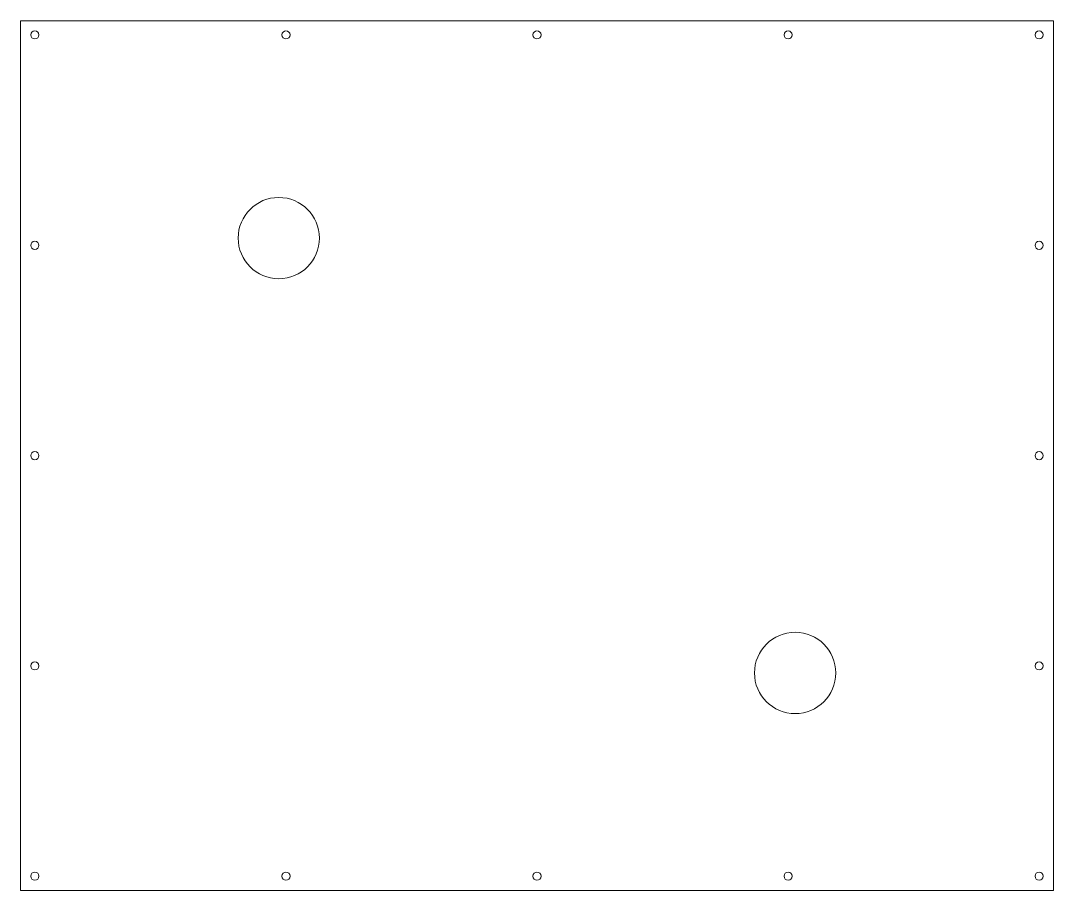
# Model space of a CAD drawing. Header units: inches. Extents: x 12.7 to 25.4, y 8.7 to 19.4.
import ezdxf

# ---------------------------------------------------------------- set-up
doc = ezdxf.new("R2010")
doc.units = ezdxf.units.IN
doc.header["$MEASUREMENT"] = 0
doc.layers.add('VISIBLE', color=7, linetype='Continuous', lineweight=0)

msp = doc.modelspace()

# ---------------------------------------------------------------- linework, layer by layer
at = {"layer": 'VISIBLE'}
for p, q in [((12.681, 19.398), (25.381, 19.398)), ((12.681, 8.698), (12.681, 19.398)), ((25.381, 19.398), (25.381, 8.698)), ((25.381, 8.698), (12.681, 8.698))]:
    msp.add_line(p, q, dxfattribs=at)
for centre, radius in [((12.856, 19.223), 0.05), ((15.944, 19.223), 0.05), ((19.031, 19.223), 0.05), ((22.119, 19.223), 0.05), ((25.206, 19.223), 0.05), ((15.856, 16.723), 0.5), ((12.856, 16.634), 0.05), ((25.206, 16.634), 0.05), ((12.856, 14.047), 0.05), ((25.206, 14.047), 0.05), ((22.206, 11.373), 0.5), ((12.856, 11.46), 0.05), ((25.206, 11.46), 0.05), ((12.856, 8.873), 0.05), ((15.944, 8.873), 0.05), ((19.031, 8.873), 0.05), ((22.119, 8.873), 0.05), ((25.206, 8.873), 0.05)]:
    msp.add_circle(centre, radius, dxfattribs=at)

doc.saveas('drawing.dxf')
